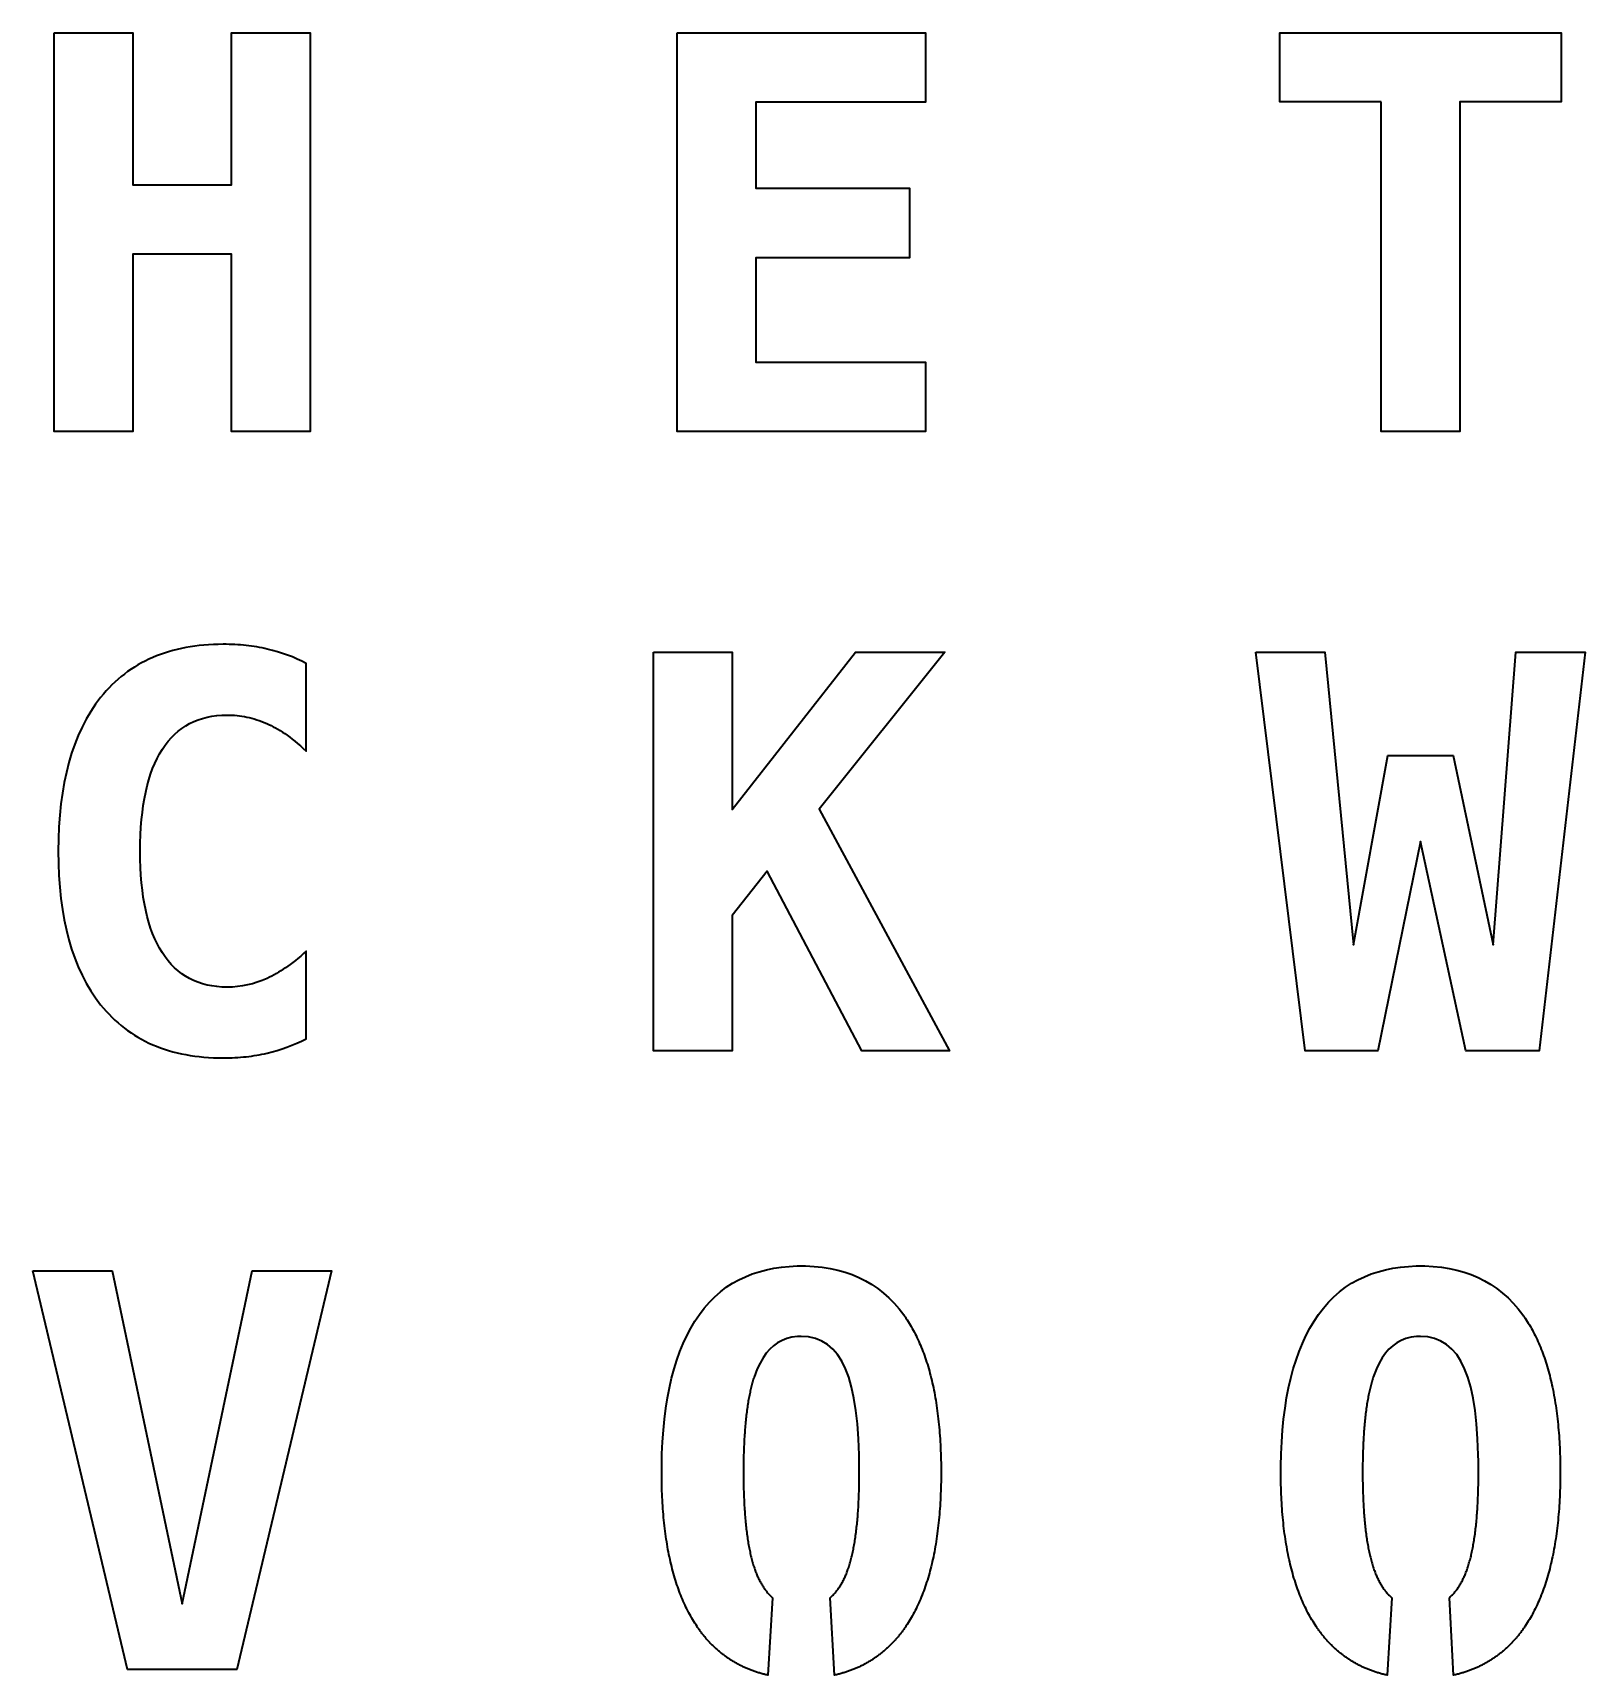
# Model space of a CAD drawing. Header units: inches. Extents: x 0 to 250, y -252 to 91.
# Drawn here: x 40.3 to 90.4, y -91.5 to -38.5 of the extents above; entities that cross this region are included whole.
import ezdxf

# ---------------------------------------------------------------- set-up
doc = ezdxf.new("R2010")
doc.units = ezdxf.units.IN
doc.header["$MEASUREMENT"] = 0
doc.layers.add('01_SNIJLIJNEN', color=7, linetype='Continuous')

# ---------------------------------------------------------------- blocks, each defined once
blk = doc.blocks.new('block 4')
at = {"layer": '01_SNIJLIJNEN', "color": 250, "lineweight": 35, "true_color": 0x1d1d1b}
for points in [[(40.977, -38.53), (43.518, -38.53), (43.518, -43.431), (46.696, -43.431), (46.696, -38.53), (49.236, -38.53), (49.236, -51.389), (46.696, -51.389), (46.696, -45.67), (43.518, -45.67), (43.518, -51.389), (40.977, -51.389), (40.977, -38.53)], [(61.072, -38.53), (69.082, -38.53), (69.082, -40.769), (63.613, -40.769), (63.613, -43.543), (68.565, -43.543), (68.565, -45.782), (63.613, -45.782), (63.613, -49.15), (69.082, -49.15), (69.082, -51.389), (61.072, -51.389), (61.072, -38.53)], [(83.777, -40.752), (80.513, -40.752), (80.513, -38.53), (89.582, -38.53), (89.582, -40.752), (86.318, -40.752), (86.318, -51.389), (83.777, -51.389), (83.777, -40.752)], [(60.306, -58.501), (62.846, -58.501), (62.846, -63.582), (66.825, -58.501), (69.702, -58.501), (65.646, -63.565), (69.849, -71.359), (67.024, -71.359), (63.975, -65.572), (62.846, -67.001), (62.846, -71.359), (60.306, -71.359), (60.306, -58.501)], [(79.738, -58.501), (81.96, -58.501), (82.882, -67.94), (83.993, -61.834), (86.103, -61.834), (87.395, -67.94), (88.118, -58.501), (90.357, -58.501), (88.876, -71.359), (86.507, -71.359), (85.043, -64.607), (83.674, -71.359), (81.323, -71.359), (79.738, -58.501)], [(40.288, -78.463), (42.846, -78.463), (45.102, -89.203), (47.367, -78.463), (49.925, -78.463), (46.868, -91.321), (43.345, -91.321), (40.288, -78.463)]]:
    blk.add_lwpolyline(points, dxfattribs=at)
for points, knots in [([(46.429, -71.592), (45.573, -71.592), (44.815, -71.45), (44.155, -71.166), (43.494, -70.881), (42.935, -70.452), (42.475, -69.878), (41.562, -68.736), (41.106, -67.085), (41.106, -64.926), (41.106, -62.767), (41.562, -61.113), (42.475, -59.965), (42.935, -59.391), (43.494, -58.961), (44.155, -58.677), (44.815, -58.393), (45.573, -58.251), (46.429, -58.251), (46.687, -58.251), (46.932, -58.264), (47.165, -58.29), (47.398, -58.315), (47.626, -58.354), (47.85, -58.406), (48.303, -58.509), (48.722, -58.664), (49.107, -58.871), (49.107, -58.871), (49.107, -61.696), (49.107, -61.696), (48.849, -61.455), (48.618, -61.267), (48.414, -61.132), (48.21, -60.997), (48.016, -60.889), (47.832, -60.809), (47.614, -60.711), (47.4, -60.641), (47.191, -60.598), (46.981, -60.555), (46.77, -60.533), (46.558, -60.533), (45.639, -60.533), (44.941, -60.901), (44.465, -61.636), (43.988, -62.382), (43.75, -63.479), (43.75, -64.926), (43.75, -66.373), (43.988, -67.464), (44.465, -68.199), (44.936, -68.939), (45.633, -69.31), (46.558, -69.31), (47, -69.31), (47.428, -69.215), (47.841, -69.025), (48.042, -68.934), (48.242, -68.82), (48.44, -68.685), (48.638, -68.55), (48.86, -68.371), (49.107, -68.147), (49.107, -68.147), (49.107, -70.972), (49.107, -70.972), (48.699, -71.179), (48.277, -71.334), (47.841, -71.437), (47.623, -71.489), (47.398, -71.527), (47.165, -71.553), (46.932, -71.579), (46.687, -71.592), (46.429, -71.592)], [0, 0, 0, 0, 1, 1, 1, 2, 2, 2, 3, 3, 3, 4, 4, 4, 5, 5, 5, 6, 6, 6, 7, 7, 7, 8, 8, 8, 9, 9, 9, 10, 10, 10, 11, 11, 11, 12, 12, 12, 13, 13, 13, 14, 14, 14, 15, 15, 15, 16, 16, 16, 17, 17, 17, 18, 18, 18, 19, 19, 19, 20, 20, 20, 21, 21, 21, 22, 22, 22, 23, 23, 23, 24, 24, 24, 25, 25, 25, 25]), ([(64.146, -89.002), (64.118, -88.978), (64.091, -88.952), (64.064, -88.925), (64.037, -88.898), (64.011, -88.87), (63.986, -88.84), (63.96, -88.81), (63.935, -88.779), (63.911, -88.747), (63.887, -88.714), (63.864, -88.68), (63.841, -88.645), (63.818, -88.61), (63.796, -88.573), (63.775, -88.535), (63.754, -88.497), (63.733, -88.458), (63.713, -88.418), (63.693, -88.377), (63.674, -88.335), (63.655, -88.292), (63.637, -88.249), (63.619, -88.205), (63.601, -88.159), (63.584, -88.113), (63.567, -88.065), (63.551, -88.016), (63.534, -87.967), (63.519, -87.915), (63.503, -87.863), (63.488, -87.81), (63.474, -87.756), (63.46, -87.699), (63.446, -87.643), (63.432, -87.586), (63.42, -87.526), (63.407, -87.467), (63.395, -87.405), (63.383, -87.343), (63.371, -87.28), (63.36, -87.215), (63.35, -87.149), (63.339, -87.083), (63.33, -87.015), (63.32, -86.945), (63.311, -86.875), (63.302, -86.804), (63.294, -86.731), (63.286, -86.658), (63.278, -86.583), (63.271, -86.507), (63.264, -86.431), (63.258, -86.353), (63.252, -86.273), (63.246, -86.193), (63.241, -86.112), (63.236, -86.028), (63.232, -85.945), (63.228, -85.861), (63.224, -85.774), (63.221, -85.687), (63.218, -85.599), (63.215, -85.509), (63.213, -85.42), (63.211, -85.328), (63.21, -85.235), (63.209, -85.141), (63.209, -85.046), (63.209, -84.95), (63.209, -84.853), (63.209, -84.759), (63.21, -84.666), (63.211, -84.573), (63.213, -84.482), (63.215, -84.392), (63.218, -84.303), (63.221, -84.215), (63.224, -84.128), (63.228, -84.042), (63.232, -83.958), (63.236, -83.875), (63.241, -83.792), (63.246, -83.711), (63.252, -83.631), (63.258, -83.552), (63.264, -83.474), (63.271, -83.398), (63.278, -83.322), (63.286, -83.247), (63.294, -83.174), (63.302, -83.101), (63.311, -83.03), (63.32, -82.961), (63.33, -82.891), (63.339, -82.824), (63.35, -82.758), (63.36, -82.692), (63.371, -82.627), (63.383, -82.564), (63.395, -82.502), (63.407, -82.441), (63.42, -82.381), (63.432, -82.322), (63.446, -82.264), (63.46, -82.208), (63.474, -82.152), (63.488, -82.098), (63.503, -82.045), (63.519, -81.992), (63.534, -81.941), (63.551, -81.892), (63.551, -81.892), (63.655, -81.616), (63.655, -81.616), (63.655, -81.616), (63.743, -81.432), (63.743, -81.432), (63.743, -81.432), (63.84, -81.265), (63.84, -81.265), (63.84, -81.265), (63.945, -81.117), (63.945, -81.117), (63.945, -81.117), (64.058, -80.986), (64.058, -80.986), (64.058, -80.986), (64.18, -80.873), (64.18, -80.873), (64.18, -80.873), (64.311, -80.777), (64.311, -80.777), (64.311, -80.777), (64.453, -80.701), (64.453, -80.701), (64.453, -80.701), (64.607, -80.642), (64.607, -80.642), (64.607, -80.642), (64.772, -80.602), (64.772, -80.602), (64.772, -80.602), (64.949, -80.581), (64.949, -80.581), (64.949, -80.581), (65.073, -80.577), (65.073, -80.577), (65.073, -80.577), (65.309, -80.593), (65.309, -80.593), (65.309, -80.593), (65.529, -80.642), (65.529, -80.642), (65.529, -80.642), (65.732, -80.723), (65.732, -80.723), (65.732, -80.723), (65.919, -80.837), (65.919, -80.837), (65.919, -80.837), (66.089, -80.983), (66.089, -80.983), (66.089, -80.983), (66.242, -81.162), (66.242, -81.162), (66.242, -81.162), (66.379, -81.373), (66.379, -81.373), (66.379, -81.373), (66.499, -81.616), (66.499, -81.616), (66.499, -81.616), (66.604, -81.892), (66.604, -81.892), (66.604, -81.892), (66.694, -82.208), (66.694, -82.208), (66.694, -82.208), (66.771, -82.564), (66.771, -82.564), (66.771, -82.564), (66.834, -82.961), (66.834, -82.961), (66.834, -82.961), (66.883, -83.398), (66.883, -83.398), (66.883, -83.398), (66.918, -83.875), (66.918, -83.875), (66.918, -83.875), (66.939, -84.392), (66.939, -84.392), (66.941, -84.482), (66.943, -84.573), (66.944, -84.666), (66.945, -84.759), (66.946, -84.853), (66.946, -84.95), (66.946, -85.046), (66.945, -85.141), (66.944, -85.235), (66.943, -85.328), (66.941, -85.42), (66.939, -85.509), (66.936, -85.599), (66.933, -85.687), (66.93, -85.774), (66.926, -85.861), (66.922, -85.945), (66.918, -86.028), (66.913, -86.112), (66.908, -86.193), (66.902, -86.273), (66.896, -86.353), (66.89, -86.431), (66.883, -86.507), (66.876, -86.583), (66.868, -86.658), (66.86, -86.731), (66.852, -86.804), (66.843, -86.875), (66.834, -86.945), (66.825, -87.015), (66.815, -87.083), (66.804, -87.149), (66.794, -87.215), (66.783, -87.28), (66.771, -87.343), (66.76, -87.405), (66.747, -87.467), (66.735, -87.526), (66.722, -87.586), (66.708, -87.643), (66.694, -87.699), (66.68, -87.756), (66.666, -87.81), (66.651, -87.863), (66.636, -87.915), (66.62, -87.967), (66.604, -88.016), (66.587, -88.065), (66.57, -88.113), (66.553, -88.159), (66.536, -88.205), (66.518, -88.249), (66.499, -88.292), (66.48, -88.335), (66.461, -88.377), (66.441, -88.418), (66.421, -88.458), (66.4, -88.497), (66.379, -88.535), (66.358, -88.573), (66.335, -88.61), (66.313, -88.645), (66.29, -88.68), (66.266, -88.714), (66.242, -88.747), (66.218, -88.779), (66.193, -88.81), (66.168, -88.84), (66.142, -88.87), (66.116, -88.898), (66.089, -88.925), (66.062, -88.952), (66.034, -88.978), (66.006, -89.002), (66.006, -89.002), (66.146, -91.499), (66.146, -91.499), (66.187, -91.49), (66.228, -91.481), (66.269, -91.471), (66.309, -91.461), (66.35, -91.45), (66.389, -91.438), (66.429, -91.427), (66.469, -91.415), (66.508, -91.403), (66.546, -91.39), (66.585, -91.377), (66.623, -91.364), (66.661, -91.35), (66.699, -91.336), (66.737, -91.322), (66.774, -91.307), (66.811, -91.292), (66.847, -91.276), (66.884, -91.26), (66.92, -91.244), (66.956, -91.227), (66.991, -91.21), (67.027, -91.192), (67.062, -91.174), (67.097, -91.156), (67.131, -91.137), (67.165, -91.118), (67.199, -91.099), (67.233, -91.08), (67.267, -91.06), (67.3, -91.04), (67.333, -91.019), (67.366, -90.998), (67.398, -90.977), (67.431, -90.955), (67.462, -90.933), (67.494, -90.911), (67.526, -90.889), (67.557, -90.866), (67.588, -90.843), (67.619, -90.819), (67.649, -90.795), (67.68, -90.771), (67.71, -90.746), (67.74, -90.721), (67.769, -90.696), (67.798, -90.671), (67.827, -90.645), (67.856, -90.619), (67.885, -90.592), (67.913, -90.565), (67.941, -90.538), (67.969, -90.51), (67.996, -90.482), (68.024, -90.454), (68.051, -90.426), (68.077, -90.397), (68.104, -90.368), (68.13, -90.338), (68.156, -90.308), (68.182, -90.278), (68.208, -90.248), (68.233, -90.217), (68.258, -90.186), (68.283, -90.154), (68.307, -90.122), (68.332, -90.09), (68.356, -90.058), (68.379, -90.025), (68.403, -89.992), (68.426, -89.958), (68.449, -89.924), (68.496, -89.854), (68.542, -89.781), (68.586, -89.706), (68.631, -89.632), (68.674, -89.555), (68.715, -89.476), (68.756, -89.397), (68.796, -89.317), (68.835, -89.234), (68.873, -89.151), (68.91, -89.066), (68.945, -88.979), (68.981, -88.892), (69.015, -88.803), (69.047, -88.712), (69.08, -88.621), (69.111, -88.528), (69.14, -88.432), (69.17, -88.337), (69.198, -88.24), (69.224, -88.141), (69.251, -88.041), (69.276, -87.94), (69.3, -87.836), (69.323, -87.733), (69.345, -87.627), (69.366, -87.52), (69.387, -87.412), (69.406, -87.303), (69.424, -87.191), (69.441, -87.079), (69.458, -86.966), (69.472, -86.85), (69.487, -86.734), (69.5, -86.616), (69.512, -86.496), (69.524, -86.376), (69.534, -86.254), (69.543, -86.13), (69.552, -86.006), (69.56, -85.88), (69.565, -85.752), (69.571, -85.624), (69.576, -85.494), (69.579, -85.361), (69.582, -85.229), (69.583, -85.095), (69.583, -84.958), (69.583, -84.821), (69.582, -84.686), (69.579, -84.553), (69.576, -84.42), (69.571, -84.29), (69.565, -84.161), (69.56, -84.032), (69.552, -83.905), (69.543, -83.781), (69.534, -83.656), (69.524, -83.534), (69.512, -83.414), (69.5, -83.293), (69.487, -83.175), (69.472, -83.059), (69.458, -82.943), (69.441, -82.828), (69.424, -82.716), (69.406, -82.604), (69.387, -82.495), (69.366, -82.387), (69.345, -82.279), (69.323, -82.173), (69.3, -82.07), (69.276, -81.966), (69.251, -81.864), (69.224, -81.765), (69.198, -81.665), (69.17, -81.568), (69.14, -81.473), (69.111, -81.378), (69.08, -81.284), (69.047, -81.193), (69.015, -81.102), (68.981, -81.013), (68.945, -80.926), (68.91, -80.839), (68.873, -80.755), (68.835, -80.672), (68.796, -80.589), (68.756, -80.509), (68.715, -80.43), (68.674, -80.352), (68.631, -80.275), (68.586, -80.201), (68.542, -80.126), (68.496, -80.054), (68.449, -79.984), (68.426, -79.949), (68.402, -79.915), (68.377, -79.881), (68.377, -79.881), (68.227, -79.686), (68.227, -79.686), (68.227, -79.686), (68.068, -79.503), (68.068, -79.503), (68.068, -79.503), (67.9, -79.333), (67.9, -79.333), (67.9, -79.333), (67.724, -79.176), (67.724, -79.176), (67.724, -79.176), (67.54, -79.031), (67.54, -79.031), (67.54, -79.031), (67.346, -78.899), (67.346, -78.899), (67.346, -78.899), (67.144, -78.78), (67.144, -78.78), (67.144, -78.78), (66.934, -78.674), (66.934, -78.674), (66.934, -78.674), (66.714, -78.581), (66.714, -78.581), (66.714, -78.581), (66.486, -78.501), (66.486, -78.501), (66.486, -78.501), (66.249, -78.435), (66.249, -78.435), (66.249, -78.435), (66.003, -78.382), (66.003, -78.382), (66.003, -78.382), (65.749, -78.342), (65.749, -78.342), (65.749, -78.342), (65.485, -78.315), (65.485, -78.315), (65.485, -78.315), (65.212, -78.302), (65.212, -78.302), (65.212, -78.302), (64.941, -78.302), (64.941, -78.302), (64.941, -78.302), (64.684, -78.314), (64.684, -78.314), (64.684, -78.314), (64.432, -78.339), (64.432, -78.339), (64.432, -78.339), (64.187, -78.376), (64.187, -78.376), (64.187, -78.376), (63.948, -78.425), (63.948, -78.425), (63.948, -78.425), (63.715, -78.487), (63.715, -78.487), (63.715, -78.487), (63.489, -78.561), (63.489, -78.561), (63.489, -78.561), (63.269, -78.648), (63.269, -78.648), (63.269, -78.648), (63.055, -78.747), (63.055, -78.747), (63.055, -78.747), (62.85, -78.861), (62.85, -78.861), (62.85, -78.861), (62.653, -78.99), (62.653, -78.99), (62.653, -78.99), (62.463, -79.135), (62.463, -79.135), (62.463, -79.135), (62.282, -79.295), (62.282, -79.295), (62.282, -79.295), (62.11, -79.47), (62.11, -79.47), (62.11, -79.47), (61.945, -79.661), (61.945, -79.661), (61.945, -79.661), (61.789, -79.867), (61.789, -79.867), (61.789, -79.867), (61.643, -80.084), (61.643, -80.084), (61.643, -80.084), (61.508, -80.311), (61.508, -80.311), (61.508, -80.311), (61.382, -80.55), (61.382, -80.55), (61.382, -80.55), (61.266, -80.8), (61.266, -80.8), (61.266, -80.8), (61.158, -81.063), (61.158, -81.063), (61.158, -81.063), (61.06, -81.337), (61.06, -81.337), (61.06, -81.337), (60.971, -81.624), (60.971, -81.624), (60.971, -81.624), (60.891, -81.922), (60.891, -81.922), (60.891, -81.922), (60.82, -82.233), (60.82, -82.233), (60.82, -82.233), (60.758, -82.556), (60.758, -82.556), (60.758, -82.556), (60.705, -82.891), (60.705, -82.891), (60.705, -82.891), (60.661, -83.239), (60.661, -83.239), (60.661, -83.239), (60.625, -83.599), (60.625, -83.599), (60.625, -83.599), (60.599, -83.972), (60.599, -83.972), (60.599, -83.972), (60.581, -84.357), (60.581, -84.357), (60.581, -84.357), (60.572, -84.755), (60.572, -84.755), (60.571, -84.822), (60.571, -84.89), (60.571, -84.958), (60.571, -85.095), (60.572, -85.23), (60.575, -85.362), (60.578, -85.495), (60.583, -85.626), (60.589, -85.754), (60.595, -85.882), (60.602, -86.009), (60.611, -86.133), (60.62, -86.257), (60.631, -86.38), (60.642, -86.5), (60.654, -86.62), (60.668, -86.738), (60.683, -86.854), (60.697, -86.97), (60.714, -87.084), (60.732, -87.196), (60.75, -87.308), (60.769, -87.418), (60.79, -87.526), (60.811, -87.634), (60.833, -87.739), (60.857, -87.843), (60.88, -87.946), (60.906, -88.048), (60.933, -88.148), (60.959, -88.247), (60.988, -88.344), (61.017, -88.44), (61.047, -88.535), (61.078, -88.628), (61.111, -88.72), (61.144, -88.811), (61.178, -88.9), (61.214, -88.987), (61.249, -89.074), (61.287, -89.159), (61.325, -89.242), (61.364, -89.325), (61.404, -89.406), (61.446, -89.485), (61.487, -89.564), (61.531, -89.64), (61.575, -89.715), (61.62, -89.79), (61.666, -89.862), (61.714, -89.933), (61.736, -89.966), (61.759, -89.999), (61.782, -90.032), (61.806, -90.065), (61.829, -90.097), (61.853, -90.129), (61.877, -90.16), (61.902, -90.192), (61.927, -90.222), (61.952, -90.253), (61.977, -90.283), (62.002, -90.313), (62.028, -90.343), (62.054, -90.372), (62.08, -90.401), (62.106, -90.43), (62.133, -90.458), (62.16, -90.486), (62.187, -90.514), (62.215, -90.541), (62.242, -90.568), (62.27, -90.595), (62.298, -90.621), (62.327, -90.647), (62.355, -90.673), (62.384, -90.698), (62.414, -90.723), (62.443, -90.748), (62.473, -90.772), (62.503, -90.796), (62.533, -90.82), (62.563, -90.843), (62.594, -90.866), (62.625, -90.889), (62.656, -90.912), (62.687, -90.934), (62.719, -90.956), (62.751, -90.977), (62.783, -90.998), (62.815, -91.019), (62.848, -91.04), (62.881, -91.06), (62.914, -91.08), (62.948, -91.099), (62.981, -91.118), (63.015, -91.137), (63.049, -91.156), (63.084, -91.174), (63.118, -91.192), (63.153, -91.21), (63.189, -91.227), (63.224, -91.244), (63.26, -91.26), (63.296, -91.276), (63.333, -91.292), (63.369, -91.307), (63.406, -91.322), (63.444, -91.336), (63.481, -91.35), (63.519, -91.364), (63.557, -91.377), (63.596, -91.39), (63.634, -91.403), (63.673, -91.415), (63.713, -91.427), (63.752, -91.438), (63.792, -91.45), (63.832, -91.461), (63.873, -91.471), (63.913, -91.481), (63.954, -91.49), (63.996, -91.499), (63.996, -91.499), (64.146, -89.002), (64.146, -89.002)], [0, 0, 0, 0, 1, 1, 1, 2, 2, 2, 3, 3, 3, 4, 4, 4, 5, 5, 5, 6, 6, 6, 7, 7, 7, 8, 8, 8, 9, 9, 9, 10, 10, 10, 11, 11, 11, 12, 12, 12, 13, 13, 13, 14, 14, 14, 15, 15, 15, 16, 16, 16, 17, 17, 17, 18, 18, 18, 19, 19, 19, 20, 20, 20, 21, 21, 21, 22, 22, 22, 23, 23, 23, 24, 24, 24, 25, 25, 25, 26, 26, 26, 27, 27, 27, 28, 28, 28, 29, 29, 29, 30, 30, 30, 31, 31, 31, 32, 32, 32, 33, 33, 33, 34, 34, 34, 35, 35, 35, 36, 36, 36, 37, 37, 37, 38, 38, 38, 39, 39, 39, 40, 40, 40, 41, 41, 41, 42, 42, 42, 43, 43, 43, 44, 44, 44, 45, 45, 45, 46, 46, 46, 47, 47, 47, 48, 48, 48, 49, 49, 49, 50, 50, 50, 51, 51, 51, 52, 52, 52, 53, 53, 53, 54, 54, 54, 55, 55, 55, 56, 56, 56, 57, 57, 57, 58, 58, 58, 59, 59, 59, 60, 60, 60, 61, 61, 61, 62, 62, 62, 63, 63, 63, 64, 64, 64, 65, 65, 65, 66, 66, 66, 67, 67, 67, 68, 68, 68, 69, 69, 69, 70, 70, 70, 71, 71, 71, 72, 72, 72, 73, 73, 73, 74, 74, 74, 75, 75, 75, 76, 76, 76, 77, 77, 77, 78, 78, 78, 79, 79, 79, 80, 80, 80, 81, 81, 81, 82, 82, 82, 83, 83, 83, 84, 84, 84, 85, 85, 85, 86, 86, 86, 87, 87, 87, 88, 88, 88, 89, 89, 89, 90, 90, 90, 91, 91, 91, 92, 92, 92, 93, 93, 93, 94, 94, 94, 95, 95, 95, 96, 96, 96, 97, 97, 97, 98, 98, 98, 99, 99, 99, 100, 100, 100, 101, 101, 101, 102, 102, 102, 103, 103, 103, 104, 104, 104, 105, 105, 105, 106, 106, 106, 107, 107, 107, 108, 108, 108, 109, 109, 109, 110, 110, 110, 111, 111, 111, 112, 112, 112, 113, 113, 113, 114, 114, 114, 115, 115, 115, 116, 116, 116, 117, 117, 117, 118, 118, 118, 119, 119, 119, 120, 120, 120, 121, 121, 121, 122, 122, 122, 123, 123, 123, 124, 124, 124, 125, 125, 125, 126, 126, 126, 127, 127, 127, 128, 128, 128, 129, 129, 129, 130, 130, 130, 131, 131, 131, 132, 132, 132, 133, 133, 133, 134, 134, 134, 135, 135, 135, 136, 136, 136, 137, 137, 137, 138, 138, 138, 139, 139, 139, 140, 140, 140, 141, 141, 141, 142, 142, 142, 143, 143, 143, 144, 144, 144, 145, 145, 145, 146, 146, 146, 147, 147, 147, 148, 148, 148, 149, 149, 149, 150, 150, 150, 151, 151, 151, 152, 152, 152, 153, 153, 153, 154, 154, 154, 155, 155, 155, 156, 156, 156, 157, 157, 157, 158, 158, 158, 159, 159, 159, 160, 160, 160, 161, 161, 161, 162, 162, 162, 163, 163, 163, 164, 164, 164, 165, 165, 165, 166, 166, 166, 167, 167, 167, 168, 168, 168, 169, 169, 169, 170, 170, 170, 171, 171, 171, 172, 172, 172, 173, 173, 173, 174, 174, 174, 175, 175, 175, 176, 176, 176, 177, 177, 177, 178, 178, 178, 179, 179, 179, 180, 180, 180, 181, 181, 181, 182, 182, 182, 183, 183, 183, 184, 184, 184, 185, 185, 185, 186, 186, 186, 187, 187, 187, 188, 188, 188, 189, 189, 189, 190, 190, 190, 191, 191, 191, 192, 192, 192, 193, 193, 193, 194, 194, 194, 195, 195, 195, 196, 196, 196, 197, 197, 197, 198, 198, 198, 199, 199, 199, 200, 200, 200, 201, 201, 201, 202, 202, 202, 203, 203, 203, 204, 204, 204, 205, 205, 205, 206, 206, 206, 207, 207, 207, 208, 208, 208, 209, 209, 209, 210, 210, 210, 211, 211, 211, 212, 212, 212, 213, 213, 213, 214, 214, 214, 215, 215, 215, 216, 216, 216, 217, 217, 217, 218, 218, 218, 219, 219, 219, 220, 220, 220, 221, 221, 221, 222, 222, 222, 223, 223, 223, 224, 224, 224, 225, 225, 225, 226, 226, 226, 227, 227, 227, 228, 228, 228, 229, 229, 229, 230, 230, 230, 231, 231, 231, 232, 232, 232, 233, 233, 233, 234, 234, 234, 235, 235, 235, 236, 236, 236, 236]), ([(84.117, -89.002), (84.089, -88.978), (84.061, -88.952), (84.035, -88.925), (84.008, -88.898), (83.982, -88.87), (83.956, -88.84), (83.931, -88.81), (83.906, -88.779), (83.882, -88.747), (83.858, -88.714), (83.834, -88.68), (83.812, -88.645), (83.789, -88.61), (83.767, -88.573), (83.746, -88.535), (83.724, -88.497), (83.704, -88.458), (83.684, -88.418), (83.664, -88.377), (83.644, -88.335), (83.626, -88.292), (83.607, -88.249), (83.589, -88.205), (83.572, -88.159), (83.554, -88.113), (83.537, -88.065), (83.521, -88.016), (83.505, -87.967), (83.489, -87.915), (83.474, -87.863), (83.459, -87.81), (83.444, -87.756), (83.43, -87.699), (83.416, -87.643), (83.403, -87.586), (83.39, -87.526), (83.377, -87.467), (83.365, -87.405), (83.354, -87.343), (83.342, -87.28), (83.331, -87.215), (83.32, -87.149), (83.31, -87.083), (83.3, -87.015), (83.291, -86.945), (83.281, -86.875), (83.273, -86.804), (83.265, -86.731), (83.256, -86.658), (83.249, -86.583), (83.242, -86.507), (83.235, -86.431), (83.228, -86.353), (83.223, -86.273), (83.217, -86.193), (83.212, -86.112), (83.207, -86.028), (83.202, -85.945), (83.198, -85.861), (83.195, -85.774), (83.191, -85.687), (83.188, -85.599), (83.186, -85.509), (83.184, -85.42), (83.182, -85.328), (83.181, -85.235), (83.18, -85.141), (83.179, -85.046), (83.179, -84.95), (83.179, -84.853), (83.18, -84.759), (83.181, -84.666), (83.182, -84.573), (83.184, -84.482), (83.186, -84.392), (83.188, -84.303), (83.191, -84.215), (83.195, -84.128), (83.198, -84.042), (83.202, -83.958), (83.207, -83.875), (83.212, -83.792), (83.217, -83.711), (83.223, -83.631), (83.228, -83.552), (83.235, -83.474), (83.242, -83.398), (83.249, -83.322), (83.256, -83.247), (83.265, -83.174), (83.273, -83.101), (83.281, -83.03), (83.291, -82.961), (83.3, -82.891), (83.31, -82.824), (83.32, -82.758), (83.331, -82.692), (83.342, -82.627), (83.354, -82.564), (83.365, -82.502), (83.377, -82.441), (83.39, -82.381), (83.403, -82.322), (83.416, -82.264), (83.43, -82.208), (83.444, -82.152), (83.459, -82.098), (83.474, -82.045), (83.489, -81.992), (83.505, -81.941), (83.521, -81.892), (83.521, -81.892), (83.626, -81.616), (83.626, -81.616), (83.626, -81.616), (83.714, -81.432), (83.714, -81.432), (83.714, -81.432), (83.81, -81.265), (83.81, -81.265), (83.81, -81.265), (83.915, -81.117), (83.915, -81.117), (83.915, -81.117), (84.028, -80.986), (84.028, -80.986), (84.028, -80.986), (84.15, -80.873), (84.15, -80.873), (84.15, -80.873), (84.281, -80.777), (84.281, -80.777), (84.281, -80.777), (84.424, -80.701), (84.424, -80.701), (84.424, -80.701), (84.577, -80.642), (84.577, -80.642), (84.577, -80.642), (84.742, -80.602), (84.742, -80.602), (84.742, -80.602), (84.919, -80.581), (84.919, -80.581), (84.919, -80.581), (85.043, -80.577), (85.043, -80.577), (85.043, -80.577), (85.28, -80.593), (85.28, -80.593), (85.28, -80.593), (85.5, -80.642), (85.5, -80.642), (85.5, -80.642), (85.703, -80.723), (85.703, -80.723), (85.703, -80.723), (85.89, -80.837), (85.89, -80.837), (85.89, -80.837), (86.06, -80.983), (86.06, -80.983), (86.06, -80.983), (86.213, -81.162), (86.213, -81.162), (86.213, -81.162), (86.349, -81.373), (86.349, -81.373), (86.349, -81.373), (86.469, -81.616), (86.469, -81.616), (86.469, -81.616), (86.574, -81.892), (86.574, -81.892), (86.574, -81.892), (86.665, -82.208), (86.665, -82.208), (86.665, -82.208), (86.742, -82.564), (86.742, -82.564), (86.742, -82.564), (86.805, -82.961), (86.805, -82.961), (86.805, -82.961), (86.853, -83.398), (86.853, -83.398), (86.853, -83.398), (86.888, -83.875), (86.888, -83.875), (86.888, -83.875), (86.909, -84.392), (86.909, -84.392), (86.912, -84.482), (86.913, -84.573), (86.914, -84.666), (86.916, -84.759), (86.916, -84.853), (86.916, -84.95), (86.916, -85.046), (86.916, -85.141), (86.914, -85.235), (86.913, -85.328), (86.912, -85.42), (86.909, -85.509), (86.907, -85.599), (86.904, -85.687), (86.901, -85.774), (86.897, -85.861), (86.893, -85.945), (86.888, -86.028), (86.884, -86.112), (86.878, -86.193), (86.873, -86.273), (86.867, -86.353), (86.86, -86.431), (86.853, -86.507), (86.846, -86.583), (86.839, -86.658), (86.831, -86.731), (86.823, -86.804), (86.814, -86.875), (86.805, -86.945), (86.795, -87.015), (86.785, -87.083), (86.775, -87.149), (86.764, -87.215), (86.753, -87.28), (86.742, -87.343), (86.73, -87.405), (86.718, -87.467), (86.705, -87.526), (86.692, -87.586), (86.679, -87.643), (86.665, -87.699), (86.651, -87.756), (86.636, -87.81), (86.621, -87.863), (86.606, -87.915), (86.59, -87.967), (86.574, -88.016), (86.558, -88.065), (86.541, -88.113), (86.524, -88.159), (86.506, -88.205), (86.488, -88.249), (86.469, -88.292), (86.451, -88.335), (86.432, -88.377), (86.412, -88.418), (86.392, -88.458), (86.371, -88.497), (86.349, -88.535), (86.328, -88.573), (86.306, -88.61), (86.283, -88.645), (86.26, -88.68), (86.237, -88.714), (86.213, -88.747), (86.189, -88.779), (86.164, -88.81), (86.138, -88.84), (86.113, -88.87), (86.086, -88.898), (86.06, -88.925), (86.033, -88.952), (86.005, -88.978), (85.977, -89.002), (85.977, -89.002), (86.116, -91.499), (86.116, -91.499), (86.158, -91.49), (86.199, -91.481), (86.239, -91.471), (86.28, -91.461), (86.32, -91.45), (86.36, -91.438), (86.4, -91.427), (86.439, -91.415), (86.478, -91.403), (86.517, -91.39), (86.556, -91.377), (86.594, -91.364), (86.632, -91.35), (86.67, -91.336), (86.707, -91.322), (86.744, -91.307), (86.781, -91.292), (86.818, -91.276), (86.854, -91.26), (86.891, -91.244), (86.926, -91.227), (86.962, -91.21), (86.997, -91.192), (87.032, -91.174), (87.067, -91.156), (87.102, -91.137), (87.136, -91.118), (87.17, -91.099), (87.204, -91.08), (87.237, -91.06), (87.271, -91.04), (87.304, -91.019), (87.336, -90.998), (87.369, -90.977), (87.401, -90.955), (87.433, -90.933), (87.465, -90.911), (87.496, -90.889), (87.528, -90.866), (87.559, -90.843), (87.59, -90.819), (87.62, -90.795), (87.65, -90.771), (87.68, -90.746), (87.71, -90.721), (87.74, -90.696), (87.769, -90.671), (87.798, -90.645), (87.827, -90.619), (87.855, -90.592), (87.883, -90.565), (87.912, -90.538), (87.939, -90.51), (87.967, -90.482), (87.994, -90.454), (88.021, -90.426), (88.048, -90.397), (88.075, -90.368), (88.101, -90.338), (88.127, -90.308), (88.153, -90.278), (88.178, -90.248), (88.203, -90.217), (88.229, -90.186), (88.253, -90.154), (88.278, -90.122), (88.302, -90.09), (88.326, -90.058), (88.35, -90.025), (88.373, -89.992), (88.397, -89.958), (88.42, -89.924), (88.467, -89.854), (88.513, -89.781), (88.557, -89.706), (88.601, -89.632), (88.644, -89.555), (88.685, -89.476), (88.727, -89.397), (88.767, -89.317), (88.805, -89.234), (88.843, -89.151), (88.88, -89.066), (88.916, -88.979), (88.951, -88.892), (88.985, -88.803), (89.018, -88.712), (89.05, -88.621), (89.081, -88.528), (89.111, -88.432), (89.14, -88.337), (89.168, -88.24), (89.195, -88.141), (89.221, -88.041), (89.247, -87.94), (89.27, -87.836), (89.294, -87.733), (89.316, -87.627), (89.337, -87.52), (89.357, -87.412), (89.377, -87.303), (89.394, -87.191), (89.412, -87.079), (89.428, -86.966), (89.443, -86.85), (89.458, -86.734), (89.471, -86.616), (89.483, -86.496), (89.495, -86.376), (89.505, -86.254), (89.514, -86.13), (89.523, -86.006), (89.53, -85.88), (89.536, -85.752), (89.542, -85.624), (89.546, -85.494), (89.549, -85.361), (89.552, -85.229), (89.554, -85.095), (89.554, -84.958), (89.554, -84.821), (89.552, -84.686), (89.549, -84.553), (89.546, -84.42), (89.542, -84.29), (89.536, -84.161), (89.53, -84.032), (89.523, -83.905), (89.514, -83.781), (89.505, -83.656), (89.495, -83.534), (89.483, -83.414), (89.471, -83.293), (89.458, -83.175), (89.443, -83.059), (89.428, -82.943), (89.412, -82.828), (89.394, -82.716), (89.377, -82.604), (89.357, -82.495), (89.337, -82.387), (89.316, -82.279), (89.294, -82.173), (89.27, -82.07), (89.247, -81.966), (89.221, -81.864), (89.195, -81.765), (89.168, -81.665), (89.14, -81.568), (89.111, -81.473), (89.081, -81.378), (89.05, -81.284), (89.018, -81.193), (88.985, -81.102), (88.951, -81.013), (88.916, -80.926), (88.88, -80.839), (88.843, -80.755), (88.805, -80.672), (88.767, -80.589), (88.727, -80.509), (88.685, -80.43), (88.644, -80.352), (88.601, -80.275), (88.557, -80.201), (88.513, -80.126), (88.467, -80.054), (88.42, -79.984), (88.396, -79.949), (88.372, -79.915), (88.348, -79.881), (88.348, -79.881), (88.197, -79.686), (88.197, -79.686), (88.197, -79.686), (88.038, -79.503), (88.038, -79.503), (88.038, -79.503), (87.871, -79.333), (87.871, -79.333), (87.871, -79.333), (87.695, -79.176), (87.695, -79.176), (87.695, -79.176), (87.51, -79.031), (87.51, -79.031), (87.51, -79.031), (87.317, -78.899), (87.317, -78.899), (87.317, -78.899), (87.115, -78.78), (87.115, -78.78), (87.115, -78.78), (86.904, -78.674), (86.904, -78.674), (86.904, -78.674), (86.685, -78.581), (86.685, -78.581), (86.685, -78.581), (86.457, -78.501), (86.457, -78.501), (86.457, -78.501), (86.22, -78.435), (86.22, -78.435), (86.22, -78.435), (85.974, -78.382), (85.974, -78.382), (85.974, -78.382), (85.719, -78.342), (85.719, -78.342), (85.719, -78.342), (85.455, -78.315), (85.455, -78.315), (85.455, -78.315), (85.183, -78.302), (85.183, -78.302), (85.183, -78.302), (84.912, -78.302), (84.912, -78.302), (84.912, -78.302), (84.654, -78.314), (84.654, -78.314), (84.654, -78.314), (84.403, -78.339), (84.403, -78.339), (84.403, -78.339), (84.157, -78.376), (84.157, -78.376), (84.157, -78.376), (83.918, -78.425), (83.918, -78.425), (83.918, -78.425), (83.686, -78.487), (83.686, -78.487), (83.686, -78.487), (83.459, -78.561), (83.459, -78.561), (83.459, -78.561), (83.239, -78.648), (83.239, -78.648), (83.239, -78.648), (83.026, -78.747), (83.026, -78.747), (83.026, -78.747), (82.82, -78.861), (82.82, -78.861), (82.82, -78.861), (82.623, -78.99), (82.623, -78.99), (82.623, -78.99), (82.434, -79.135), (82.434, -79.135), (82.434, -79.135), (82.253, -79.295), (82.253, -79.295), (82.253, -79.295), (82.08, -79.47), (82.08, -79.47), (82.08, -79.47), (81.916, -79.661), (81.916, -79.661), (81.916, -79.661), (81.759, -79.867), (81.759, -79.867), (81.759, -79.867), (81.613, -80.084), (81.613, -80.084), (81.613, -80.084), (81.479, -80.311), (81.479, -80.311), (81.479, -80.311), (81.353, -80.55), (81.353, -80.55), (81.353, -80.55), (81.236, -80.8), (81.236, -80.8), (81.236, -80.8), (81.129, -81.063), (81.129, -81.063), (81.129, -81.063), (81.031, -81.337), (81.031, -81.337), (81.031, -81.337), (80.942, -81.624), (80.942, -81.624), (80.942, -81.624), (80.862, -81.922), (80.862, -81.922), (80.862, -81.922), (80.791, -82.233), (80.791, -82.233), (80.791, -82.233), (80.729, -82.556), (80.729, -82.556), (80.729, -82.556), (80.676, -82.891), (80.676, -82.891), (80.676, -82.891), (80.631, -83.239), (80.631, -83.239), (80.631, -83.239), (80.596, -83.599), (80.596, -83.599), (80.596, -83.599), (80.569, -83.972), (80.569, -83.972), (80.569, -83.972), (80.552, -84.357), (80.552, -84.357), (80.552, -84.357), (80.543, -84.755), (80.543, -84.755), (80.542, -84.822), (80.542, -84.89), (80.542, -84.958), (80.542, -85.095), (80.543, -85.23), (80.546, -85.362), (80.549, -85.495), (80.553, -85.626), (80.559, -85.754), (80.565, -85.882), (80.573, -86.009), (80.582, -86.133), (80.591, -86.257), (80.601, -86.38), (80.613, -86.5), (80.625, -86.62), (80.638, -86.738), (80.653, -86.854), (80.668, -86.97), (80.684, -87.084), (80.702, -87.196), (80.72, -87.308), (80.739, -87.418), (80.76, -87.526), (80.781, -87.634), (80.803, -87.739), (80.827, -87.843), (80.851, -87.946), (80.876, -88.048), (80.903, -88.148), (80.93, -88.247), (80.958, -88.344), (80.988, -88.44), (81.018, -88.535), (81.049, -88.628), (81.082, -88.72), (81.114, -88.811), (81.149, -88.9), (81.184, -88.987), (81.22, -89.074), (81.257, -89.159), (81.296, -89.242), (81.335, -89.325), (81.375, -89.406), (81.416, -89.485), (81.458, -89.564), (81.501, -89.64), (81.546, -89.715), (81.59, -89.79), (81.637, -89.862), (81.684, -89.933), (81.707, -89.966), (81.73, -89.999), (81.753, -90.032), (81.776, -90.065), (81.8, -90.097), (81.824, -90.129), (81.848, -90.16), (81.872, -90.192), (81.897, -90.222), (81.922, -90.253), (81.947, -90.283), (81.973, -90.313), (81.998, -90.343), (82.024, -90.372), (82.051, -90.401), (82.077, -90.43), (82.104, -90.458), (82.131, -90.486), (82.158, -90.514), (82.185, -90.541), (82.213, -90.568), (82.241, -90.595), (82.269, -90.621), (82.297, -90.647), (82.326, -90.673), (82.355, -90.698), (82.384, -90.723), (82.413, -90.748), (82.443, -90.772), (82.473, -90.796), (82.503, -90.82), (82.534, -90.843), (82.564, -90.866), (82.595, -90.889), (82.626, -90.912), (82.658, -90.934), (82.689, -90.956), (82.721, -90.977), (82.754, -90.998), (82.786, -91.019), (82.819, -91.04), (82.852, -91.06), (82.885, -91.08), (82.918, -91.099), (82.952, -91.118), (82.986, -91.137), (83.02, -91.156), (83.054, -91.174), (83.089, -91.192), (83.124, -91.21), (83.159, -91.227), (83.195, -91.244), (83.231, -91.26), (83.267, -91.276), (83.303, -91.292), (83.34, -91.307), (83.377, -91.322), (83.414, -91.336), (83.452, -91.35), (83.49, -91.364), (83.528, -91.377), (83.566, -91.39), (83.605, -91.403), (83.644, -91.415), (83.683, -91.427), (83.723, -91.438), (83.762, -91.45), (83.803, -91.461), (83.843, -91.471), (83.884, -91.481), (83.925, -91.49), (83.966, -91.499), (83.966, -91.499), (84.117, -89.002), (84.117, -89.002)], [0, 0, 0, 0, 1, 1, 1, 2, 2, 2, 3, 3, 3, 4, 4, 4, 5, 5, 5, 6, 6, 6, 7, 7, 7, 8, 8, 8, 9, 9, 9, 10, 10, 10, 11, 11, 11, 12, 12, 12, 13, 13, 13, 14, 14, 14, 15, 15, 15, 16, 16, 16, 17, 17, 17, 18, 18, 18, 19, 19, 19, 20, 20, 20, 21, 21, 21, 22, 22, 22, 23, 23, 23, 24, 24, 24, 25, 25, 25, 26, 26, 26, 27, 27, 27, 28, 28, 28, 29, 29, 29, 30, 30, 30, 31, 31, 31, 32, 32, 32, 33, 33, 33, 34, 34, 34, 35, 35, 35, 36, 36, 36, 37, 37, 37, 38, 38, 38, 39, 39, 39, 40, 40, 40, 41, 41, 41, 42, 42, 42, 43, 43, 43, 44, 44, 44, 45, 45, 45, 46, 46, 46, 47, 47, 47, 48, 48, 48, 49, 49, 49, 50, 50, 50, 51, 51, 51, 52, 52, 52, 53, 53, 53, 54, 54, 54, 55, 55, 55, 56, 56, 56, 57, 57, 57, 58, 58, 58, 59, 59, 59, 60, 60, 60, 61, 61, 61, 62, 62, 62, 63, 63, 63, 64, 64, 64, 65, 65, 65, 66, 66, 66, 67, 67, 67, 68, 68, 68, 69, 69, 69, 70, 70, 70, 71, 71, 71, 72, 72, 72, 73, 73, 73, 74, 74, 74, 75, 75, 75, 76, 76, 76, 77, 77, 77, 78, 78, 78, 79, 79, 79, 80, 80, 80, 81, 81, 81, 82, 82, 82, 83, 83, 83, 84, 84, 84, 85, 85, 85, 86, 86, 86, 87, 87, 87, 88, 88, 88, 89, 89, 89, 90, 90, 90, 91, 91, 91, 92, 92, 92, 93, 93, 93, 94, 94, 94, 95, 95, 95, 96, 96, 96, 97, 97, 97, 98, 98, 98, 99, 99, 99, 100, 100, 100, 101, 101, 101, 102, 102, 102, 103, 103, 103, 104, 104, 104, 105, 105, 105, 106, 106, 106, 107, 107, 107, 108, 108, 108, 109, 109, 109, 110, 110, 110, 111, 111, 111, 112, 112, 112, 113, 113, 113, 114, 114, 114, 115, 115, 115, 116, 116, 116, 117, 117, 117, 118, 118, 118, 119, 119, 119, 120, 120, 120, 121, 121, 121, 122, 122, 122, 123, 123, 123, 124, 124, 124, 125, 125, 125, 126, 126, 126, 127, 127, 127, 128, 128, 128, 129, 129, 129, 130, 130, 130, 131, 131, 131, 132, 132, 132, 133, 133, 133, 134, 134, 134, 135, 135, 135, 136, 136, 136, 137, 137, 137, 138, 138, 138, 139, 139, 139, 140, 140, 140, 141, 141, 141, 142, 142, 142, 143, 143, 143, 144, 144, 144, 145, 145, 145, 146, 146, 146, 147, 147, 147, 148, 148, 148, 149, 149, 149, 150, 150, 150, 151, 151, 151, 152, 152, 152, 153, 153, 153, 154, 154, 154, 155, 155, 155, 156, 156, 156, 157, 157, 157, 158, 158, 158, 159, 159, 159, 160, 160, 160, 161, 161, 161, 162, 162, 162, 163, 163, 163, 164, 164, 164, 165, 165, 165, 166, 166, 166, 167, 167, 167, 168, 168, 168, 169, 169, 169, 170, 170, 170, 171, 171, 171, 172, 172, 172, 173, 173, 173, 174, 174, 174, 175, 175, 175, 176, 176, 176, 177, 177, 177, 178, 178, 178, 179, 179, 179, 180, 180, 180, 181, 181, 181, 182, 182, 182, 183, 183, 183, 184, 184, 184, 185, 185, 185, 186, 186, 186, 187, 187, 187, 188, 188, 188, 189, 189, 189, 190, 190, 190, 191, 191, 191, 192, 192, 192, 193, 193, 193, 194, 194, 194, 195, 195, 195, 196, 196, 196, 197, 197, 197, 198, 198, 198, 199, 199, 199, 200, 200, 200, 201, 201, 201, 202, 202, 202, 203, 203, 203, 204, 204, 204, 205, 205, 205, 206, 206, 206, 207, 207, 207, 208, 208, 208, 209, 209, 209, 210, 210, 210, 211, 211, 211, 212, 212, 212, 213, 213, 213, 214, 214, 214, 215, 215, 215, 216, 216, 216, 217, 217, 217, 218, 218, 218, 219, 219, 219, 220, 220, 220, 221, 221, 221, 222, 222, 222, 223, 223, 223, 224, 224, 224, 225, 225, 225, 226, 226, 226, 227, 227, 227, 228, 228, 228, 229, 229, 229, 230, 230, 230, 231, 231, 231, 232, 232, 232, 233, 233, 233, 234, 234, 234, 235, 235, 235, 236, 236, 236, 236])]:
    blk.add_open_spline(points, degree=3, knots=knots, dxfattribs=at)
blk = doc.blocks.new('block 3')
at = {"layer": '01_SNIJLIJNEN'}
blk.add_blockref('block 4', (0, 0), dxfattribs=at)
blk = doc.blocks.new('block 2')
at = {"layer": '01_SNIJLIJNEN'}
blk.add_blockref('block 3', (0, 0), dxfattribs=at)

msp = doc.modelspace()

# ---------------------------------------------------------------- block references
at = {"layer": '01_SNIJLIJNEN'}
msp.add_blockref('block 2', (0, 0), dxfattribs=at)

doc.saveas('drawing.dxf')
